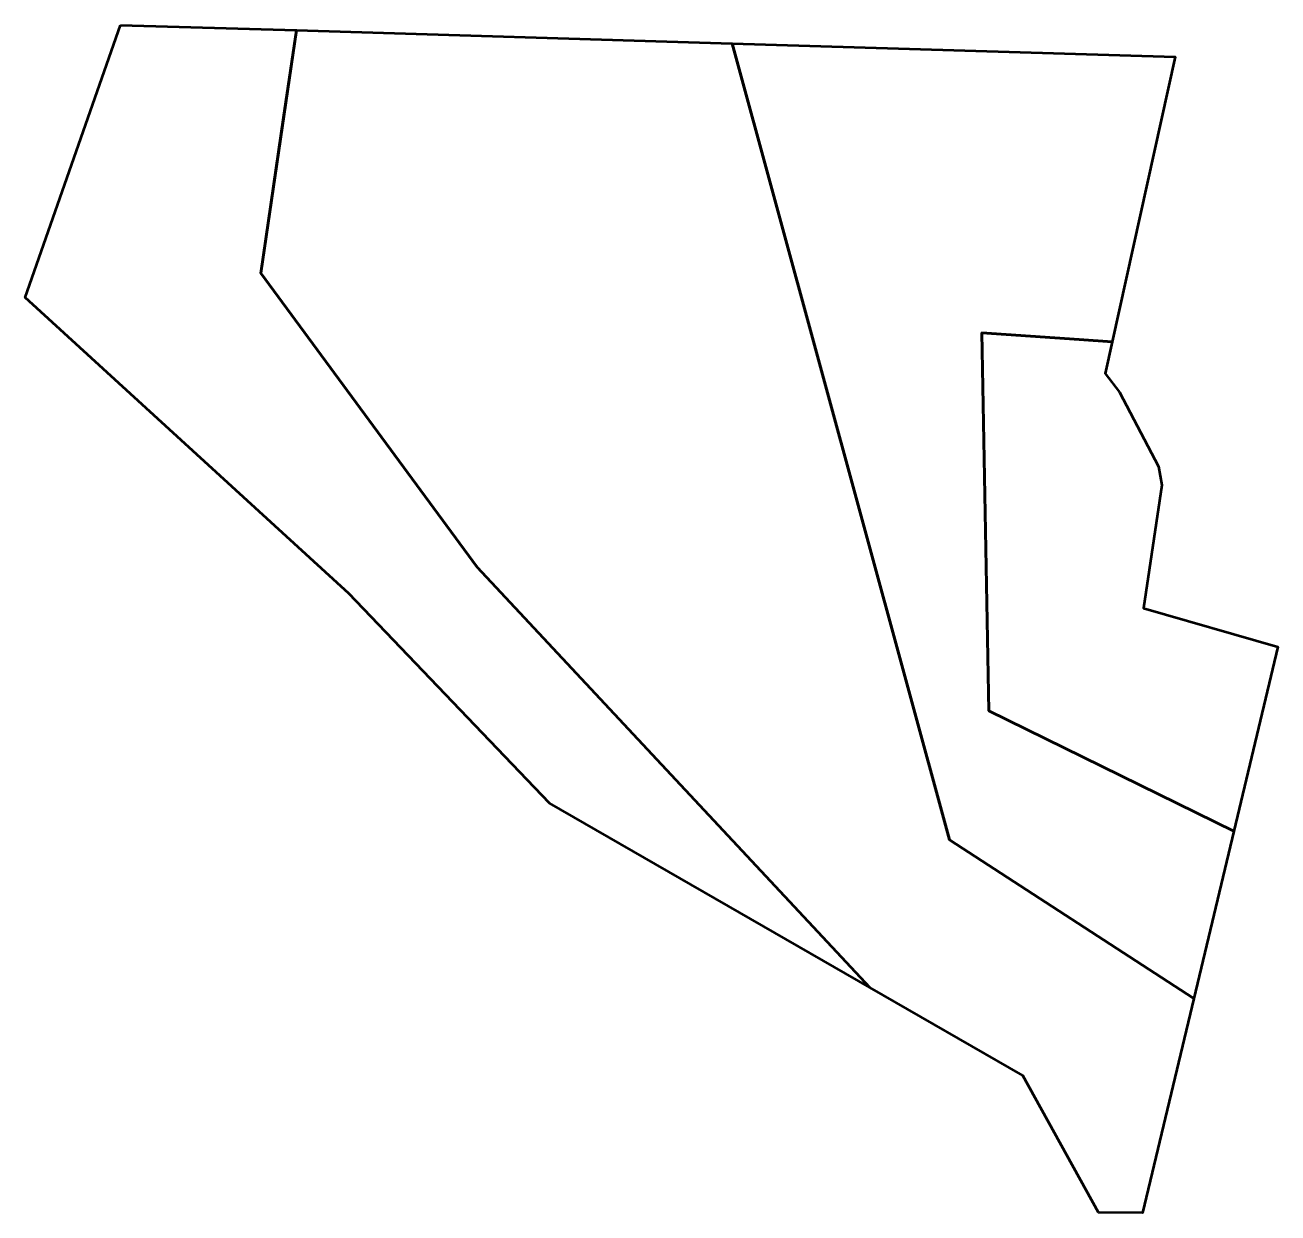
# Model space of a CAD drawing. Header units: metres. Extents: x 807993 to 808097, y 9157481 to 9157579.
import ezdxf

# ---------------------------------------------------------------- set-up
doc = ezdxf.new("R2010")
doc.units = ezdxf.units.M
doc.header["$MEASUREMENT"] = 0
doc.layers.add('2780-21047', color=1, linetype='Continuous')

msp = doc.modelspace()

# ---------------------------------------------------------------- linework, layer by layer
at = {"layer": '2780-21047', "color": 254, "lineweight": 53, "true_color": 0xcccccc}
for points in [[(808001.11, 9157579.06), (808015.69, 9157578.63), (808012.74, 9157558.51), (808030.67, 9157534.13), (808063.19, 9157499.3), (808036.66, 9157514.58), (808020.04, 9157531.95), (807993.21, 9157556.48)], [(808051.78, 9157577.54), (808061.9, 9157577.24), (808088.5, 9157576.44), (808083.26, 9157552.81), (808080.53, 9157553), (808072.48, 9157553.55), (808073.06, 9157522.22), (808093.35, 9157512.26), (808090.04, 9157498.4), (808069.8, 9157511.55)]]:
    msp.add_lwpolyline(points, close=True, dxfattribs=at)
at = {"layer": '2780-21047', "color": 5, "lineweight": 53, "true_color": 0x0000ff}
msp.add_lwpolyline([(808015.69, 9157578.63), (808051.78, 9157577.54), (808069.8, 9157511.55), (808090.04, 9157498.4), (808085.78, 9157480.62), (808082.13, 9157480.67), (808075.86, 9157492), (808063.19, 9157499.3), (808030.67, 9157534.13), (808012.74, 9157558.51), (808014.63, 9157571.4)], close=True, dxfattribs=at)
at = {"layer": '2780-21047', "color": 3, "lineweight": 53, "true_color": 0x00ff00}
msp.add_lwpolyline([(808072.48, 9157553.55), (808080.53, 9157553), (808083.26, 9157552.81), (808082.68, 9157550.19), (808083.87, 9157548.64), (808087.1, 9157542.48), (808087.39, 9157540.94), (808085.87, 9157530.75), (808097.01, 9157527.53), (808093.35, 9157512.26), (808073.06, 9157522.22)], close=True, dxfattribs=at)

doc.saveas('drawing.dxf')
